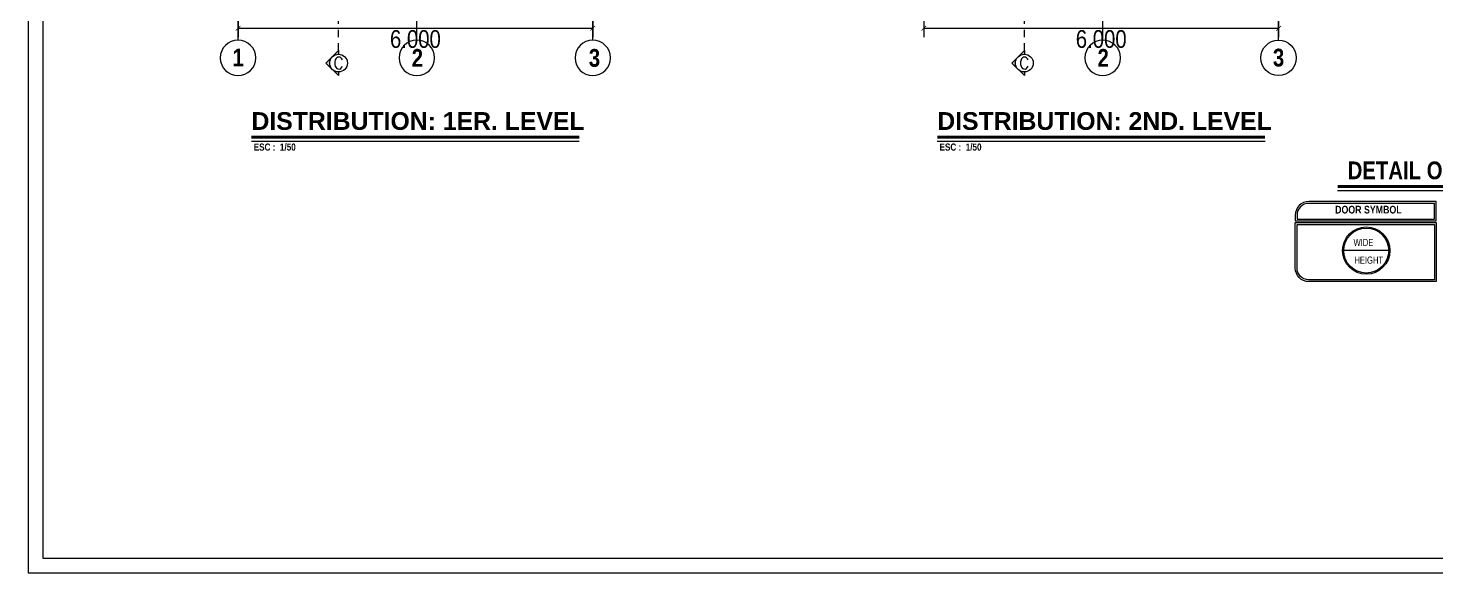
# Model space of a CAD drawing. Header units: millimetres. Extents: x 68 to 194, y 47 to 103.
# Drawn here: x 68.6 to 92.41, y 75.1 to 84.31 of the extents above; entities that cross this region are included whole.
import ezdxf
from ezdxf.enums import TextEntityAlignment as Align

# ---------------------------------------------------------------- set-up
doc = ezdxf.new("R2010")
doc.units = ezdxf.units.MM
doc.linetypes.add('DASHED2', pattern=[0.375, 0.25, -0.125])
for name, color, linetype, lineweight in [('A_Bloques', 56, 'Continuous', 15), ('G_Complemento', 30, 'Continuous', 20), ('G_Cortes', 3, 'Continuous', 60), ('G_Ejes', 253, 'Continuous', 20), ('G_Texto', 122, 'Continuous', 20)]:
    doc.layers.add(name, color=color, linetype=linetype, lineweight=lineweight)
doc.layers.add('G_Acotación', color=171, linetype='Continuous')
doc.styles.add('4MM', font='romans.shx', dxfattribs={"height": 0.2})
doc.styles.add('Acotacion', font='ARIALN.TTF')
doc.styles.add('AMBIENTES', font='ARIALNB.TTF', dxfattribs={"height": 0.15})
doc.styles.add('AN', font='swisscl.ttf')
doc.styles.add('Cotas', font='ARIALNB.TTF', dxfattribs={"height": 0.1})
doc.styles.add('Eje', font='ARIALNB.TTF', dxfattribs={"height": 0.3})
doc.styles.add('Notas', font='ARIALNB.TTF', dxfattribs={"height": 0.15})
doc.styles.add('Titulo', font='arialbd.ttf', dxfattribs={"height": 0.2})
doc.dimstyles.new('Lenin_50', dxfattribs={"dimtxt": 0.3, "dimasz": 0.08, "dimexe": 0.15, "dimexo": 0.2, "dimgap": 0.03, "dimtad": 2, "dimtih": 1, "dimtoh": 1, "dimlfac": -1, "dimzin": 4, "dimdsep": 46, "dimtxsty": 'Acotacion', "dimblk": 'ARCHTICK', "dimcen": 0.08, "dimclrd": 256, "dimclre": 256, "dimclrt": 4, "dimazin": 1, "dimtm": 1e-09, "dimtfac": 1, "dimtmove": 2, "dimatfit": 2, "dimfxl": 0, "dimtolj": 1, "dimlwd": 13, "dimlwe": 18, "dimarcsym": 0})

# ---------------------------------------------------------------- blocks, each defined once
blk = doc.blocks.new('Eri')
blk.add_line((-1.7, 0), (0, 0))
blk.add_circle((-2, 0), 0.3)
at = {"color": 1, "style": 'Eje', "flags": 4}
blk.add_attdef('H', text='', height=0.3, dxfattribs=at).set_placement((-2, 0), align=Align.MIDDLE_CENTER)
blk = doc.blocks.new('_ArchTick')
at = {"color": 0, "linetype": 'ByBlock', "const_width": 0.15}
blk.add_lwpolyline([(-0.5, -0.5), (0.5, 0.5)], dxfattribs=at)
blk = doc.blocks.new('*D64')
at = {"layer": 'Defpoints', "color": 0}
for p in [(83.752, 85.809), (89.752, 85.809), (89.752, 84.309)]:
    blk.add_point(p, dxfattribs=at)
at = {"layer": 'G_Acotación', "lineweight": 18}
for p, q in [((83.752, 85.609), (83.752, 84.159)), ((89.752, 85.609), (89.752, 84.159))]:
    blk.add_line(p, q, dxfattribs=at)
at = {"layer": 'G_Acotación', "lineweight": 13}
blk.add_line((83.752, 84.309), (89.752, 84.309), dxfattribs=at)
at = {"layer": 'G_Acotación', "lineweight": 13, "xscale": 0.08, "yscale": 0.08, "zscale": 0.08}
for p, rotation in [((83.752, 84.309), 179.9999999999996), ((89.752, 84.309), 359.9999999999996)]:
    blk.add_blockref('_ArchTick', p, dxfattribs=dict(at, rotation=rotation))
at = {"layer": 'G_Acotación', "color": 4, "lineweight": 5, "insert": (86.752, 84.126), "char_height": 0.3, "attachment_point": 5, "style": 'Acotacion'}
blk.add_mtext('\\A1;6.000', dxfattribs=at)
blk = doc.blocks.new('*D78')
at = {"layer": 'Defpoints', "color": 0}
for p in [(72.152, 85.809), (78.152, 85.809), (78.152, 84.309)]:
    blk.add_point(p, dxfattribs=at)
at = {"layer": 'G_Acotación', "lineweight": 18}
for p, q in [((72.152, 85.609), (72.152, 84.159)), ((78.152, 85.609), (78.152, 84.159))]:
    blk.add_line(p, q, dxfattribs=at)
at = {"layer": 'G_Acotación', "lineweight": 13}
blk.add_line((72.152, 84.309), (78.152, 84.309), dxfattribs=at)
at = {"layer": 'G_Acotación', "lineweight": 13, "xscale": 0.08, "yscale": 0.08, "zscale": 0.08, "rotation": 180.0000000000004}
blk.add_blockref('_ArchTick', (72.152, 84.309), dxfattribs=at)
at = {"layer": 'G_Acotación', "lineweight": 13, "xscale": 0.08, "yscale": 0.08, "zscale": 0.08}
blk.add_blockref('_ArchTick', (78.152, 84.309), dxfattribs=at)
at = {"layer": 'G_Acotación', "color": 4, "lineweight": 5, "insert": (75.152, 84.126), "char_height": 0.3, "attachment_point": 5, "style": 'Acotacion'}
blk.add_mtext('\\A1;6.000', dxfattribs=at)
blk = doc.blocks.new('Titulo')
at = {"style": 'Titulo', "oblique": 20, "flags": 4}
blk.add_attdef('TITULO', (0.026, 0.189), '', height=0.3, dxfattribs=at)
at = {"oblique": 20, "flags": 4}
blk.add_attdef('ESCALA', (0.26, -0.101), '', height=0.11, dxfattribs=at)

msp = doc.modelspace()

# ---------------------------------------------------------------- hatches: boundary and pattern name
at = {"layer": 'G_Cortes', "linetype": 'Continuous', "lineweight": 5}
h = msp.add_hatch(color=1, dxfattribs=at)
h.paths.add_polyline_path([(73.7019, 83.7208, 0.1989124), (73.7459, 83.6148), (73.6398, 83.7208), (73.7459, 83.8269, 0.1989124)])
h.paths.add_polyline_path([(73.7459, 83.8269), (73.8519, 83.933), (73.8519, 83.8708, 0.1989124)])
h.paths.add_polyline_path([(73.7459, 83.6148, 0.1989124), (73.8519, 83.5708), (73.8519, 83.5087)])
h = msp.add_hatch(color=1, dxfattribs=at)
h.paths.add_polyline_path([(85.3019, 83.7208, 0.1989124), (85.3459, 83.6148), (85.2398, 83.7208), (85.3459, 83.8269, 0.1989124)])
h.paths.add_polyline_path([(85.3459, 83.8269), (85.4519, 83.933), (85.4519, 83.8708, 0.1989124)])
h.paths.add_polyline_path([(85.3459, 83.6148, 0.1989124), (85.4519, 83.5708), (85.4519, 83.5087)])

# ---------------------------------------------------------------- linework, layer by layer
at = {"lineweight": 5}
for points in [[(109.6519, 75.1029), (109.6519, 102.6587), (68.6019, 102.6587), (68.6019, 75.1029)], [(109.4019, 75.3529), (109.4019, 102.4087), (68.8519, 102.4087), (68.8519, 75.3529)]]:
    msp.add_lwpolyline(points, close=True, dxfattribs=at)
at = {"layer": 'A_Bloques', "lineweight": 5}
msp.add_line((91.6155, 80.5508), (90.8555, 80.5508), dxfattribs=at)
for radius in [0.4, 0.38]:
    msp.add_circle((91.2355, 80.5508), radius, dxfattribs=at)
at = {"layer": 'G_Complemento', "color": 0, "lineweight": 5}
for points in [[(90.0352, 81.053), (92.4191, 81.053), (92.4191, 81.379), (90.2633, 81.379, 0.4142136), (90.0352, 81.1509)], [(90.0352, 81.023), (92.4191, 81.023), (92.4191, 80.0264), (90.2633, 80.0264, -0.4142136), (90.0352, 80.2545)]]:
    msp.add_lwpolyline(points, format="xyb", close=True, dxfattribs=at)
at = {"layer": 'G_Complemento', "lineweight": 5}
for points in [[(90.0652, 81.083), (92.3891, 81.083), (92.3891, 81.349), (90.2633, 81.349, 0.4142136), (90.0652, 81.1509)], [(90.0652, 80.993), (92.3891, 80.993), (92.3891, 80.0564), (90.2633, 80.0564, -0.4142136), (90.0652, 80.2545)]]:
    msp.add_lwpolyline(points, format="xyb", close=True, dxfattribs=at)
at = {"layer": 'G_Cortes', "color": 3, "linetype": 'DASHED2', "lineweight": 5, "ltscale": 0.5}
for p, q in [((73.8519, 83.933), (73.8519, 100.9844)), ((85.4519, 83.933), (85.4519, 100.9844))]:
    msp.add_line(p, q, dxfattribs=at)
at = {"layer": 'G_Cortes', "color": 3, "linetype": 'Continuous', "lineweight": 5}
for points in [[(73.8519, 83.5708), (73.8519, 83.5087), (73.6398, 83.7208), (73.8519, 83.933), (73.8519, 83.8708)], [(85.4519, 83.5708), (85.4519, 83.5087), (85.2398, 83.7208), (85.4519, 83.933), (85.4519, 83.8708)]]:
    msp.add_lwpolyline(points, dxfattribs=at)
at = {"layer": 'G_Cortes', "color": 5, "linetype": 'Continuous', "lineweight": 5}
for centre in [(73.8519, 83.7208), (85.4519, 83.7208)]:
    msp.add_circle(centre, 0.15, dxfattribs=at)
at = {"layer": 'G_Texto', "lineweight": 5, "const_width": 0.05}
for points in [[(72.3794, 82.4705), (77.9245, 82.4705)], [(83.9794, 82.4705), (89.5245, 82.4705)], [(90.7496, 81.6362), (94.25, 81.6362)]]:
    msp.add_lwpolyline(points, dxfattribs=at)
at = {"layer": 'G_Texto', "lineweight": 5}
for points in [[(72.3794, 82.4021), (77.9245, 82.4021)], [(83.9794, 82.4021), (89.5245, 82.4021)], [(90.7496, 81.5679), (94.2497, 81.5679)]]:
    msp.add_lwpolyline(points, dxfattribs=at)

# ---------------------------------------------------------------- block references
at = {"layer": 'G_Ejes', "lineweight": 5}
ref = msp.add_blockref('Eri', (72.1519, 85.8087), dxfattribs=dict(at, xscale=-1, rotation=270))
ref.add_attrib('H', '1', dxfattribs={"layer": '0', "color": 1, "height": 0.3, "style": 'Eje', "flags": 4}).set_placement((72.1536, 83.8138), align=Align.MIDDLE_CENTER)
ref = msp.add_blockref('Eri', (75.1769, 85.8087), dxfattribs=dict(at, xscale=-1, rotation=270))
ref.add_attrib('H', '2', dxfattribs={"layer": '0', "color": 1, "height": 0.3, "style": 'Eje', "flags": 4}).set_placement((75.1855, 83.8087), align=Align.MIDDLE_CENTER)
ref = msp.add_blockref('Eri', (78.1519, 85.8087), dxfattribs=dict(at, xscale=-1, rotation=270))
ref.add_attrib('H', '3', dxfattribs={"layer": '0', "color": 1, "height": 0.3, "style": 'Eje', "flags": 4}).set_placement((78.1806, 83.8087), align=Align.MIDDLE_CENTER)
ref = msp.add_blockref('Eri', (86.7769, 85.8087), dxfattribs=dict(at, xscale=-1, rotation=270))
ref.add_attrib('H', '2', dxfattribs={"layer": '0', "color": 1, "height": 0.3, "rotation": 360, "style": 'Eje', "flags": 4}).set_placement((86.7855, 83.8087), align=Align.MIDDLE_CENTER)
ref = msp.add_blockref('Eri', (89.7519, 85.8087), dxfattribs=dict(at, rotation=90))
ref.add_attrib('H', '3', dxfattribs={"layer": '0', "color": 1, "height": 0.3, "style": 'Eje', "flags": 4}).set_placement((89.7519, 83.8138), align=Align.MIDDLE_CENTER)
at = {"layer": 'G_Texto', "lineweight": 5}
ref = msp.add_blockref('Titulo', (72.3794, 82.4021), dxfattribs=at)
ref.add_attrib('TITULO', 'DISTRIBUTION: 1ER. LEVEL', (72.3794, 82.5916), dxfattribs={"layer": '0', "height": 0.3, "style": 'Titulo', "flags": 4})
ref.add_attrib('ESCALA', ' ESC :  1/50', (72.3794, 82.2412), dxfattribs={"layer": '0', "height": 0.12, "style": 'Cotas', "flags": 4})
ref = msp.add_blockref('Titulo', (83.9794, 82.4021), dxfattribs=at)
ref.add_attrib('TITULO', 'DISTRIBUTION: 2ND. LEVEL', (83.9794, 82.5916), dxfattribs={"layer": '0', "height": 0.3, "style": 'Titulo', "flags": 4})
ref.add_attrib('ESCALA', ' ESC :  1/50', (83.9794, 82.2412), dxfattribs={"layer": '0', "height": 0.12, "style": 'Cotas', "flags": 4})

# ---------------------------------------------------------------- texts
at = {"layer": 'G_Cortes', "color": 2, "linetype": 'Continuous', "lineweight": 5, "style": '4MM'}
for p in [(73.8519, 83.7208), (85.4519, 83.7208)]:
    msp.add_text('C', height=0.2, rotation=359.85917, dxfattribs=at).set_placement(p, align=Align.MIDDLE_CENTER)
at = {"layer": 'G_Texto', "lineweight": 5, "style": 'AMBIENTES'}
msp.add_text('DETAIL OF VANOS', height=0.3, dxfattribs=at).set_placement((92.4869, 81.9073), align=Align.MIDDLE)
at = {"layer": 'G_Texto', "color": 5, "lineweight": 5, "style": 'Notas'}
msp.add_text('DOOR SYMBOL', height=0.13, rotation=0.03015, dxfattribs=at).set_placement((91.2713, 81.178), align=Align.CENTER)
at = {"layer": 'G_Texto', "lineweight": 5, "style": 'AN'}
for s, p in [('WIDE', (91.0198, 80.6288)), ('HEIGHT', (91.034, 80.3297))]:
    msp.add_text(s, height=0.12, dxfattribs=at).set_placement(p)

# ---------------------------------------------------------------- dimensions: what is measured, and where the dimension line sits
at = {"layer": 'G_Acotación', "lineweight": 5}
for base, p1, p2, picture, middle in [((78.1519, 84.3087), (72.1519, 85.8087), (78.1519, 85.8087), '*D78', (75.1519, 84.1255)), ((89.7519, 84.3087), (83.7519, 85.8087), (89.7519, 85.8087), '*D64', (86.7519, 84.1255))]:
    dim = msp.add_linear_dim(base=base, p1=p1, p2=p2, angle=180, dimstyle='Lenin_50', override={"dimdec": 3, "dimfxl": 0.06}, dxfattribs=at)
    dim.commit()
    dim.dimension.update_dxf_attribs({"geometry": picture, "text_midpoint": middle})

doc.saveas('drawing.dxf')
